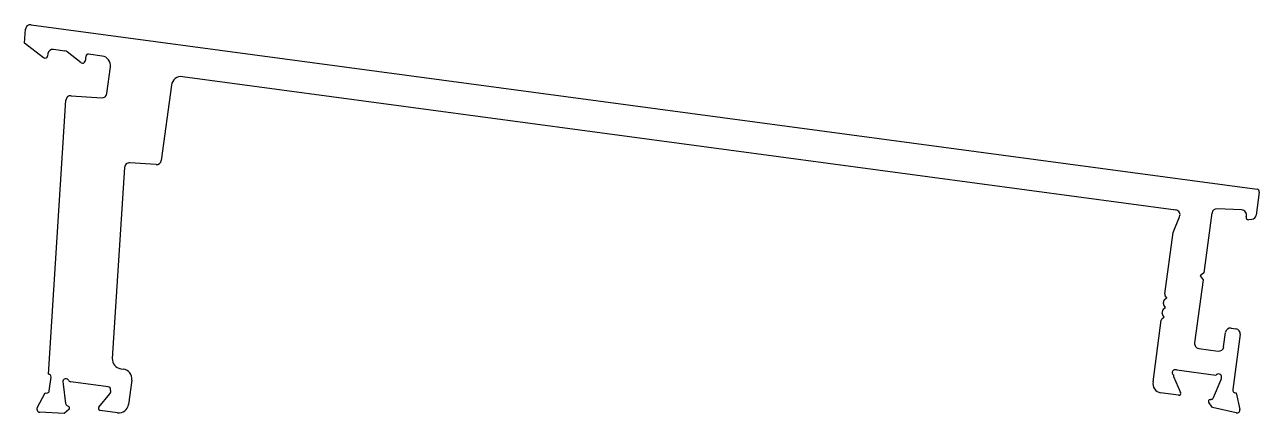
# Model space of a CAD drawing. Extents: x -45 to 81, y 4 to 44.
import ezdxf

# ---------------------------------------------------------------- set-up
doc = ezdxf.new("R2010")
doc.units = 0
doc.layers.get('0').update_dxf_attribs({"linetype": 'CONTINUOUS'})

msp = doc.modelspace()

# ---------------------------------------------------------------- linework, layer by layer
for p, q in [((-44.94, 42.06), (-44.85, 43.47)), ((-44.28, 43.94), (80.85, 27.13)), ((-43.01, 40.57), (-44.94, 42.06)), ((-42.57, 40.98), (-42.61, 40.73)), ((-40.84, 41.25), (-42.01, 41.41)), ((-39.18, 40.05), (-40.6, 41.15)), ((-38.71, 40.71), (-38.77, 40.22)), ((-37.04, 40.74), (-38.43, 40.93)), ((-36.54, 36.9), (-36.18, 39.62)), ((72.54, 25.01), (-28.84, 38.63)), ((-40.2, 36.69), (-37.08, 36.47)), ((-29.96, 37.77), (-31, 30.08)), ((-42.52, 8.24), (-40.73, 36.22)), ((-34.75, 29.37), (-36, 9.86)), ((-31.53, 29.65), (-34.22, 29.84)), ((81.06, 26.84), (80.74, 24.49)), ((72.27, 22.73), (72.93, 24.32)), ((76.23, 24.71), (75.41, 18.6)), ((79.26, 25.02), (76.75, 25.14)), ((80.31, 24.06), (79.99, 24.02)), ((71.42, 16.44), (72.27, 22.73)), ((75.32, 17.9), (74.45, 11.44)), ((75.41, 18.6), (75.02, 18.3)), ((75.02, 18.3), (75.32, 17.9)), ((71.29, 15.45), (71.33, 15.74)), ((71.49, 15.07), (71.34, 15.26)), ((71.43, 15.9), (71.62, 16.05)), ((71.62, 16.06), (71.47, 16.25)), ((71.16, 14.46), (71.2, 14.75)), ((71.16, 13.92), (71.35, 14.07)), ((71.35, 14.08), (71.21, 14.27)), ((71.29, 14.91), (71.49, 15.06)), ((70.22, 7.47), (71.06, 13.76)), ((78.18, 12.95), (78.68, 12.89)), ((77.42, 11.04), (77.62, 12.52)), ((79.11, 12.33), (78.35, 6.68)), ((74.88, 10.88), (76.86, 10.61)), ((-42.43, 6.55), (-42.24, 7.96)), ((-35.13, 8.81), (-34.87, 8.77)), ((-34.01, 7.65), (-34.34, 5.17)), ((72.32, 8.01), (73.03, 6.39)), ((76.64, 8.12), (72.66, 8.65)), ((76.4, 5.86), (77.17, 7.7)), ((-43.66, 4.81), (-42.86, 6.33)), ((-41.02, 7.24), (-40.76, 5.26)), ((-36.42, 6.96), (-40.24, 7.47)), ((72.82, 6.11), (70.99, 6.35)), ((78.7, 6.34), (79.07, 4.66)), ((-37.38, 4.87), (-36.26, 6.25)), ((76.29, 4.85), (75.91, 5.35)), ((76.04, 5.67), (76.16, 5.68)), ((-40.92, 4.25), (-43.4, 4.37)), ((-40.43, 4.63), (-40.92, 4.25)), ((-40.58, 5.02), (-40.47, 4.97)), ((-35.47, 4.31), (-37.25, 4.55)), ((78.71, 4.31), (76.29, 4.85))]:
    msp.add_line(p, q)
for centre, radius, start, end in [((-44.35, 43.44), 0.5, 82.3484, 176.3484), ((-42.85, 40.77), 0.25, 232.3484, 352.3484), ((-42.08, 40.92), 0.5, 82.3484, 172.3484), ((-40.91, 40.76), 0.5, 52.3484, 82.3484), ((-38.46, 40.68), 0.25, 82.3484, 172.3484), ((-37.17, 39.75), 1, 352.3484, 82.3484), ((-39.02, 40.25), 0.25, 232.3484, 352.3484), ((-28.97, 37.64), 1, 82.3484, 172.3484), ((-40.23, 36.19), 0.5, 85.9534, 176.3484), ((-37.04, 36.97), 0.5, 265.9534, 352.3484), ((-34.25, 29.34), 0.5, 85.9534, 176.3484), ((-31.49, 30.15), 0.5, 265.9534, 352.3484), ((80.81, 26.88), 0.25, 352.3484, 82.3484), ((72.47, 24.52), 0.5, 337.3484, 82.3484), ((76.73, 24.64), 0.5, 87.3588, 172.3484), ((79.25, 24.52), 0.5, 339.9889, 89.2891), ((79.96, 24.27), 0.25, 160.5802, 277.3484), ((80.25, 24.56), 0.5, 277.3484, 352.3484), ((71.67, 16.41), 0.25, 172.3484, 217.3484), ((71.54, 15.41), 0.25, 172.3484, 217.3484), ((71.58, 15.7), 0.25, 127.3484, 172.3484), ((71.61, 16.06), 0.008, 307.3484, 37.3484), ((71.31, 13.72), 0.25, 127.3484, 172.3484), ((71.41, 14.42), 0.25, 172.3484, 217.3484), ((71.44, 14.71), 0.25, 127.3484, 172.3484), ((71.35, 14.07), 0.008, 307.3484, 37.3484), ((71.48, 15.07), 0.008, 307.3484, 37.3484), ((78.12, 12.46), 0.5, 82.3484, 172.3484), ((78.61, 12.39), 0.5, 352.3484, 82.3484), ((74.95, 11.37), 0.5, 172.3484, 262.3484), ((76.93, 11.1), 0.5, 262.3484, 352.3484), ((-35, 9.8), 1, 176.3484, 262.3484), ((-42.49, 7.99), 0.25, 352.3484, 95.9977), ((-40.74, 7.47), 0.318, 33.8435, 210.2065), ((-40.2, 7.77), 0.3, 203.2701, 262.3484), ((-35, 7.78), 1, 352.3484, 82.3484), ((72.48, 8.41), 0.301, 52.2932, 232.554), ((72.59, 8.13), 0.3, 172.3484, 203.7484), ((76.91, 7.98), 0.3, 352.3484, 152.8772), ((76.92, 7.87), 0.3, 326.4822, 13.299), ((-42.73, 6.6), 0.3, 243.9077, 351.7942), ((-40.72, 7.27), 0.3, 172.3484, 187.3484), ((-36.46, 6.66), 0.3, 352.3484, 82.3484), ((-36.44, 6.5), 0.3, 306.408, 25.0119), ((71.14, 7.28), 0.942, 168.8003, 260.8796), ((72.85, 6.3), 0.2, 262.3484, 23.7484), ((78.65, 6.64), 0.3, 172.3484, 280.7892), ((-40.46, 5.3), 0.3, 187.3484, 247.3484), ((-35.33, 5.3), 1, 262.3484, 352.3484), ((76.07, 5.47), 0.2, 97.3484, 217.3484), ((76.12, 5.98), 0.3, 277.3484, 337.3484), ((-43.39, 4.67), 0.3, 152.3484, 267.3484), ((-40.55, 4.79), 0.2, 307.3484, 67.3484), ((-37.22, 4.75), 0.2, 140.9484, 262.3484), ((78.78, 4.6), 0.3, 257.3484, 12.3484)]:
    msp.add_arc(centre, radius, start, end)

doc.saveas('drawing.dxf')
